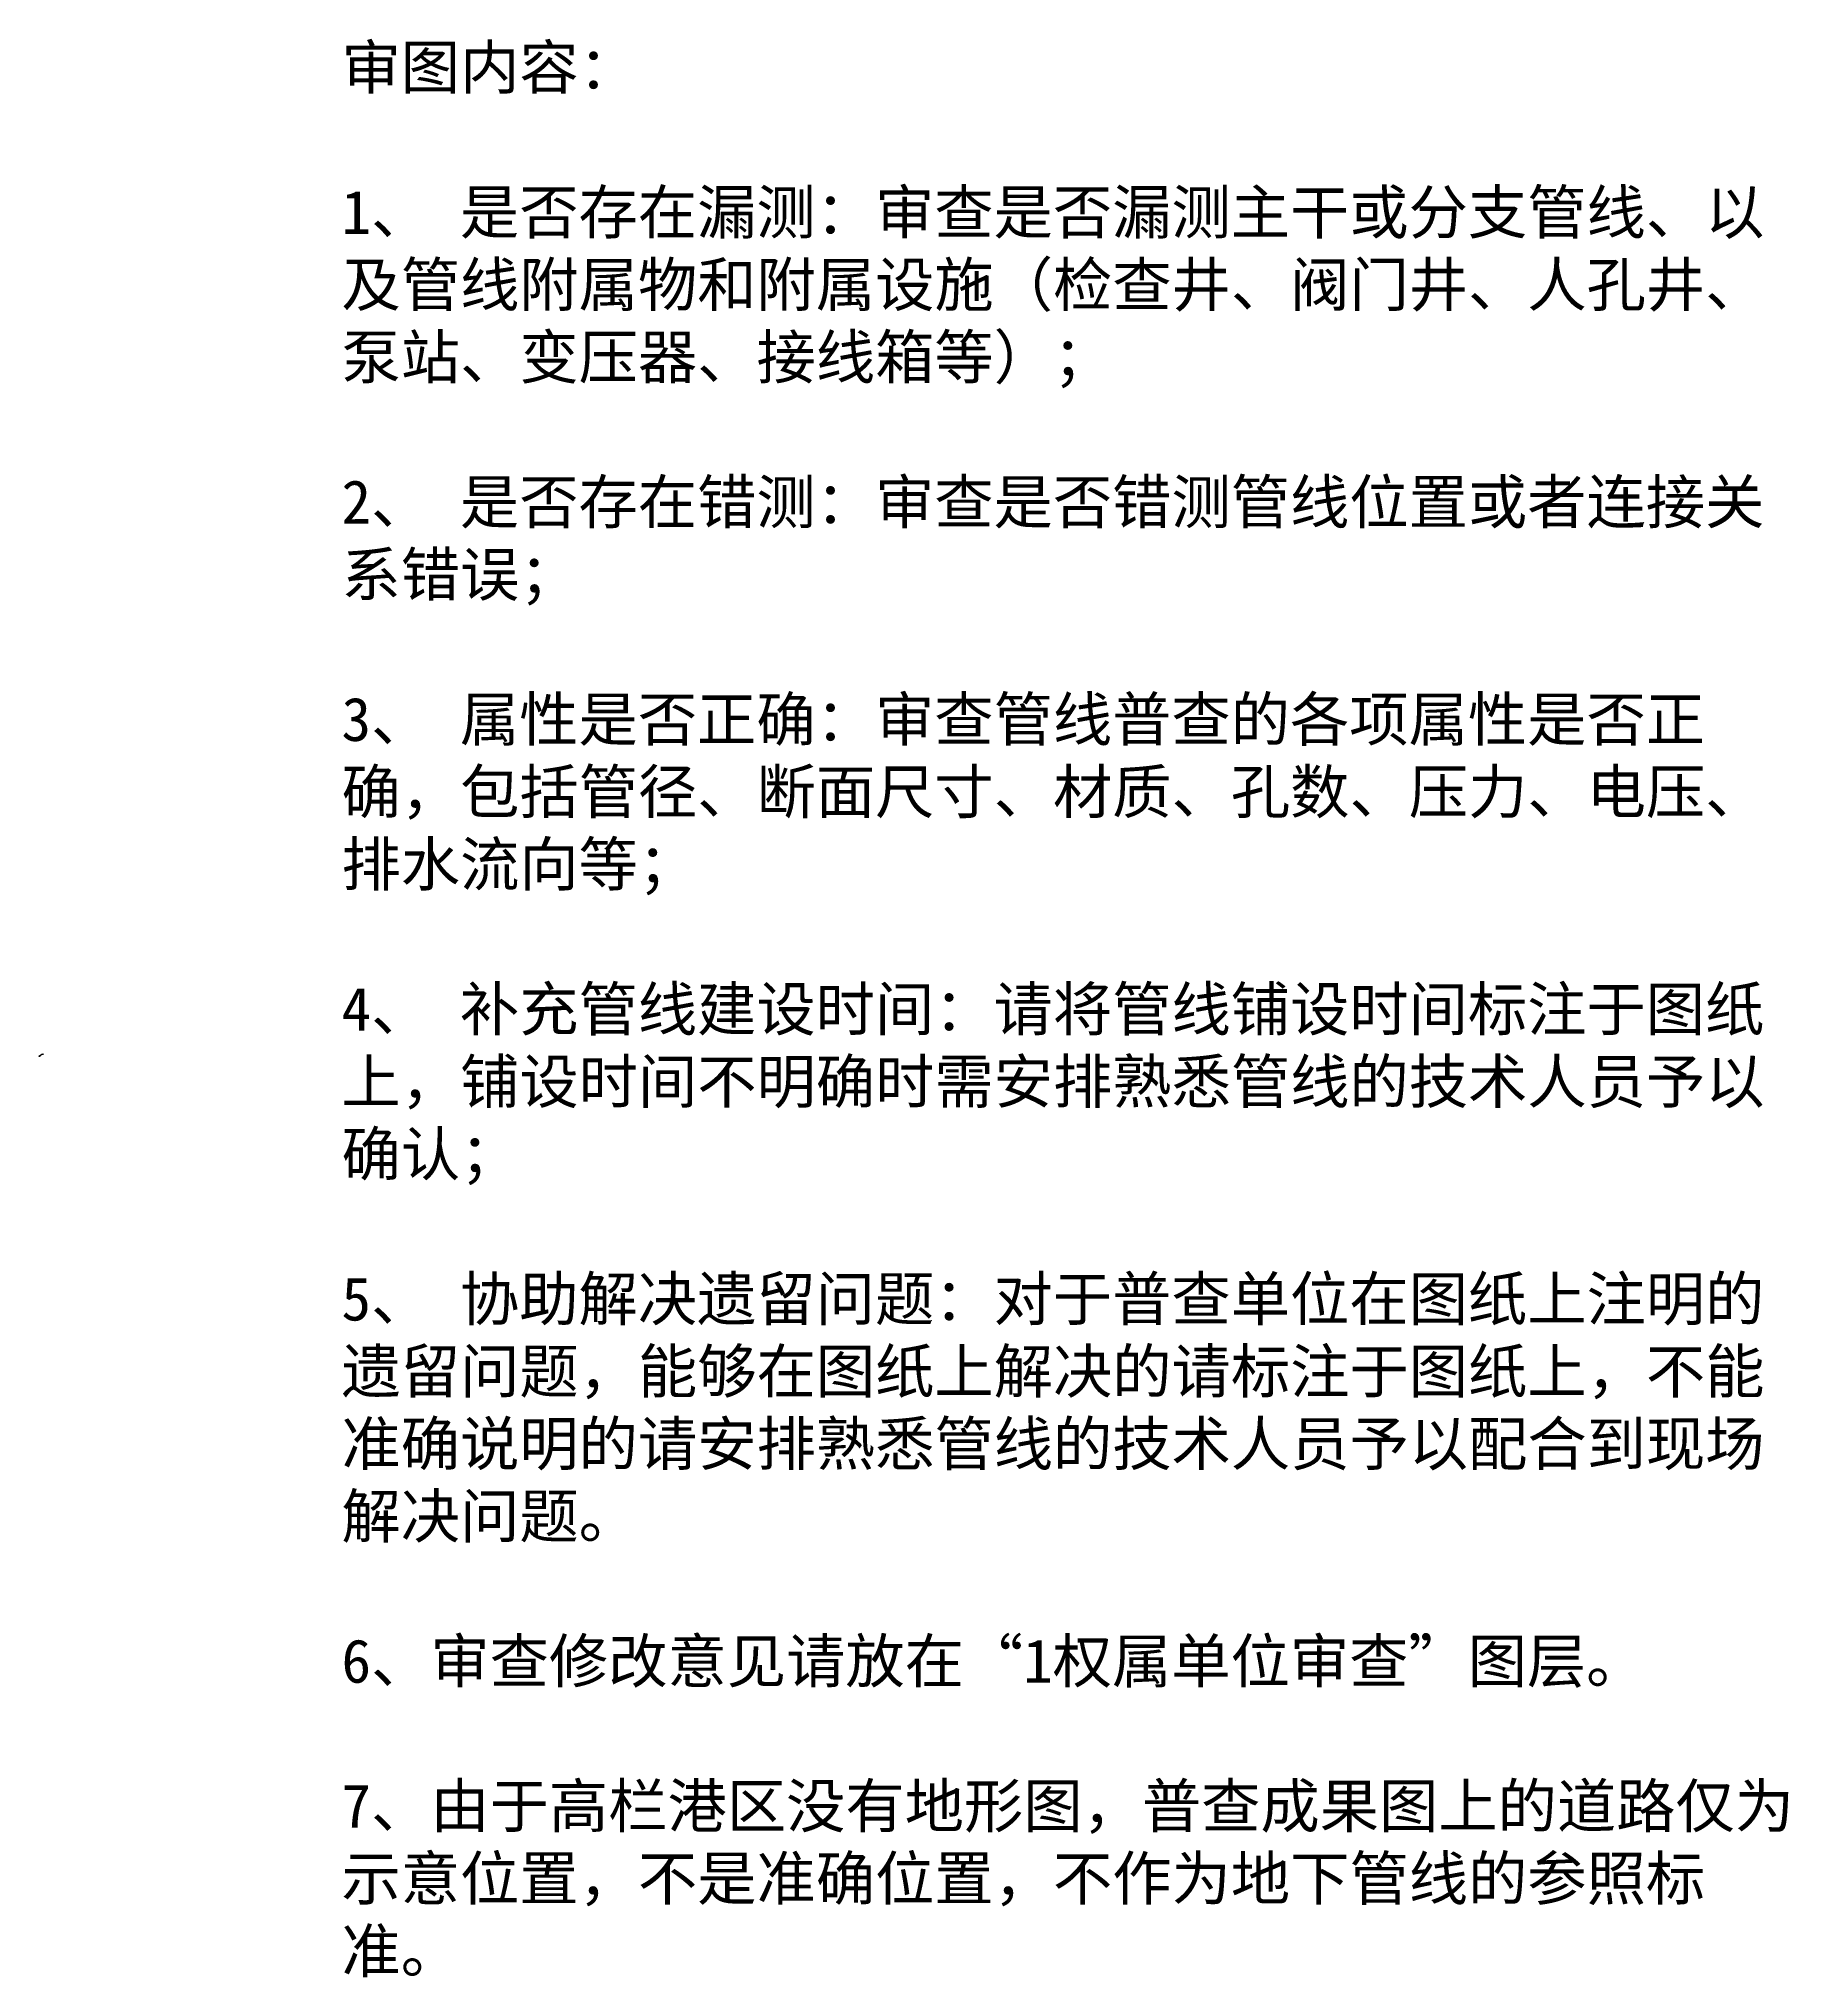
# Model space of a CAD drawing. Extents: x 78813 to 99477, y 2421021 to 2448125.
# Drawn here: x 91428 to 99477, y 2439204 to 2448125 of the extents above; entities that cross this region are included whole.
import ezdxf
from ezdxf.enums import TextEntityAlignment as Align

# ---------------------------------------------------------------- set-up
doc = ezdxf.new("R2010")
doc.units = 0
doc.set_wipeout_variables(frame=1)
doc.linetypes.add('1000', pattern=[2, 1, 1])
doc.layers.get('0').update_dxf_attribs({"linetype": 'CONTINUOUS'})
doc.layers.add('DX_YS', color=42, linetype='CONTINUOUS')
doc.layers.add('YSLINE', color=7, linetype='CONTINUOUS', true_color=0xcc9900)
doc.styles.add('CcNameZT', font='txt.SHX', dxfattribs={"width": 0.8, "bigfont": 'HZTXT.SHX'})
doc.styles.get("Standard").update_dxf_attribs({"font": 'txt.shx', "bigfont": 'hztxt.shx'})
doc.styles.add('黑体', font='')
doc.styles.get('黑体').set_extended_font_data('SimHei')

# ---------------------------------------------------------------- blocks, each defined once
blk = doc.blocks.new('PS非普查')
blk.add_line((0, 0), (2, 0))
blk.add_lwpolyline([(0, 0), (0, 0), (0, 0), (0, 0), (0, 0), (0, 0), (0, 0), (0, 0), (0, 0), (0, 0), (0, 0), (0, 0), (0, 0), (0, 0), (0, 0), (0, 0), (0, 0), (0, 0), (0, 0), (0, 0), (0, 0), (0, 0), (0, 0), (0, 0), (0, 0), (0, 0), (0, 0), (0, 0), (0, 0), (0, 0), (0, 0), (0, 0), (0, 0), (0, 0), (0, 0), (0, 0), (0, 0), (0, 0), (0, 0), (-1, 0), (-1, 0), (-1, 0), (-1, 0), (-1, 0), (-1, 0), (-1, 0), (-1, 0), (-1, 0), (-1, 0), (-1, 0), (-1, 0), (-1, 0), (0, 0), (0, 0), (0, 0), (0, 0), (0, 0), (0, 0), (0, 0), (0, 0), (0, 0), (0, 0), (0, -1), (0, -1), (0, -1), (0, -1), (0, -1), (0, -1), (0, -1), (0, -1), (0, -1), (0, -1), (0, -1), (0, -1), (0, 0), (0, 0), (0, 0), (0, 0), (0, 0), (0, 0), (0, 0), (0, 0), (0, 0), (0, 0), (0, 0), (0, 0), (0, 0), (0, 0), (0, 0), (0, 0)], close=True)
blk.add_lwpolyline([(4, 0), (5, 0)])
blk = doc.blocks.new('GC546')
at = {"color": 0}
for p in [(0.866, 0.5), (0.866, -0.5)]:
    blk.add_line(p, (0, 0), dxfattribs=at)
blk = doc.blocks.new('PS管线点')
blk.add_lwpolyline([(0, 0), (0, 0), (0, 0), (0, 0), (0, 0), (0, 0), (0, 0), (0, 0), (0, 0), (0, 0), (0, 0), (0, 0), (0, 0), (0, 0), (0, 0), (0, 0), (0, 0), (0, 0), (0, 0), (0, 0), (0, 0), (0, 0), (0, 0), (0, 0), (0, 0), (0, 0), (0, 0), (0, 0), (0, 0), (0, 0), (0, 0), (0, 0), (0, 0), (0, 0), (0, 0), (0, 0), (0, 0), (0, 0), (0, 0), (0, 0), (0, 0), (0, 0), (0, 0), (0, 0), (0, 0), (0, 0), (0, 0), (0, 0), (0, 0), (0, 0), (0, 0), (0, 0), (0, 0), (0, 0), (0, 0), (0, 0), (0, 0), (0, 0), (0, 0), (0, 0), (0, 0), (0, 0), (0, 0), (0, 0), (0, 0), (0, 0), (0, 0), (0, 0), (0, 0), (0, 0), (0, 0), (0, 0), (0, 0), (0, 0), (0, 0), (0, 0), (0, 0), (0, 0), (0, 0), (0, 0), (0, 0), (0, 0), (0, 0), (0, 0), (0, 0), (0, 0), (0, 0), (0, 0), (0, 0), (0, 0)], close=True)

msp = doc.modelspace()

# ---------------------------------------------------------------- texts
at = {"color": 1, "insert": (92820.5, 2448094.4), "char_height": 100, "width": 6747.885, "attachment_point": 1, "style": '黑体'}
msp.add_mtext('{\\H2x;审图内容：\\P\\P1、 是否存在漏测：审查是否漏测主干或分支管线、以及管线附属物和附属设施（检查井、阀门井、人孔井、泵站、变压器、接线箱等）；\\P\\P2、 是否存在错测：审查是否错测管线位置或者连接关系错误；\\P\\P3、 属性是否正确：审查管线普查的各项属性是否正确，包括管径、断面尺寸、材质、孔数、压力、电压、排水流向等；\\P\\P4、 补充管线建设时间：请将管线铺设时间标注于图纸上，铺设时间不明确时需安排熟悉管线的技术人员予以确认；\\P\\P5、 协助解决遗留问题：对于普查单位在图纸上注明的遗留问题，能够在图纸上解决的请标注于图纸上，不能准确说明的请安排熟悉管线的技术人员予以配合到现场解决问题。\\P\\P6、审查修改意见请放在“1权属单位审查”图层。\\P\\P7、由于高栏港区没有地形图，普查成果图上的道路仅为示意位置，不是准确位置，不作为地下管线的参照标准。}', dxfattribs=at)
at = {"layer": 'DX_YS', "width": 0.8}
for s, p in [('03YS2009', (91445.7, 2443451.9, 3.9)), ('03YS2010', (91428.1, 2443441.6, 4.1))]:
    msp.add_text(s, height=0.9, dxfattribs=at).set_placement(p)
at = {"layer": 'DX_YS', "style": 'CcNameZT', "width": 0.8}
msp.add_text(' YS DN800X600 砖石沟', height=0.9, rotation=30.27847, dxfattribs=at).set_placement((91436.9, 2443447, 4.2), align=Align.CENTER)

# ---------------------------------------------------------------- next in the draw order: block references
at = {"layer": 'DX_YS', "xscale": 0.4999999998096181, "yscale": 0.5000000000281887, "zscale": 0.5, "rotation": 32.22766616114465}
msp.add_blockref('PS非普查', (91445.7, 2443451.9, 3.9), dxfattribs=at)

# ---------------------------------------------------------------- next in the draw order: block references
at = {"layer": 'DX_YS', "xscale": 0.5000000000584182, "yscale": 0.5, "zscale": 0.5, "rotation": 210.2784687247398}
msp.add_blockref('GC546', (91436.9, 2443446.7, 4), dxfattribs=at)

# ---------------------------------------------------------------- next in the draw order: block references
at = {"layer": 'DX_YS', "xscale": 0.5, "yscale": 0.5, "zscale": 0.5}
msp.add_blockref('PS管线点', (91428.1, 2443441.6, 4.1), dxfattribs=at)

# ---------------------------------------------------------------- next in the draw order: linework, layer by layer
at = {"layer": 'YSLINE', "linetype": '1000'}
msp.add_line((91445.7, 2443451.9, 3.9), (91428.1, 2443441.6, 4.1), dxfattribs=at)

doc.saveas('drawing.dxf')
